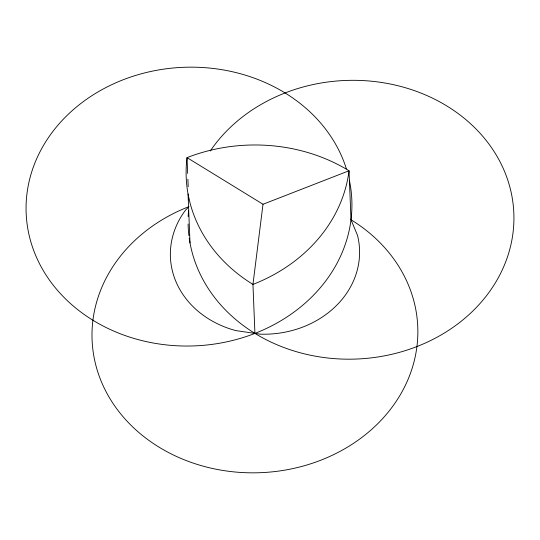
<?xml version="1.0" encoding="UTF-8"?>
<svg xmlns="http://www.w3.org/2000/svg" width="540" height="540" viewBox="0 0 540 540"><rect width="100%" height="100%" fill="white"/><g stroke="black" fill="none" stroke-linecap="round" stroke-linejoin="round"><path stroke-width="0.81" d="M351 219.753L357.5 235.319A94.635 80.946 -2.3 0 1 260.145 334.166L235.852 330.601A94.635 80.946 -2.3 0 1 185.558 210.094L189 206.604A162.965 139.394 -2.3 0 0 119.637 412.553A162.965 139.394 -2.3 0 0 367.835 432.702A162.965 139.394 -2.3 0 0 351 219.753L349.036 170.768L263.007 204.269L252.956 284.411L254.927 333.396M263.007 204.269L187.036 157.619L187.663 173.394M187.9 179.206L188.197 186.678M188.636 197.471L188.73 199.962M188.048 193.995L190.013 242.98M349.515 180.947A162.965 139.394 -2.3 0 1 137.531 339.444A162.965 139.394 -2.3 0 1 77.274 106.319A162.965 139.394 -2.3 0 1 346.383 168.831M210.283 150.984A162.965 139.394 -2.3 0 1 471.899 124.983A162.965 139.394 -2.3 0 1 418.48 345.931A162.965 139.394 -2.3 0 1 189.23 238.093M188.906 235.629A162.965 139.394 -2.3 0 1 188.096 223.999M188.17 216.5A162.965 139.394 -2.3 0 1 188.554 210.708M252.956 284.411A162.965 139.394 -2.3 0 0 349.036 170.768A162.965 139.394 -2.3 0 0 187.036 157.619A162.965 139.394 -2.3 0 0 252.956 284.411"/></g></svg>
